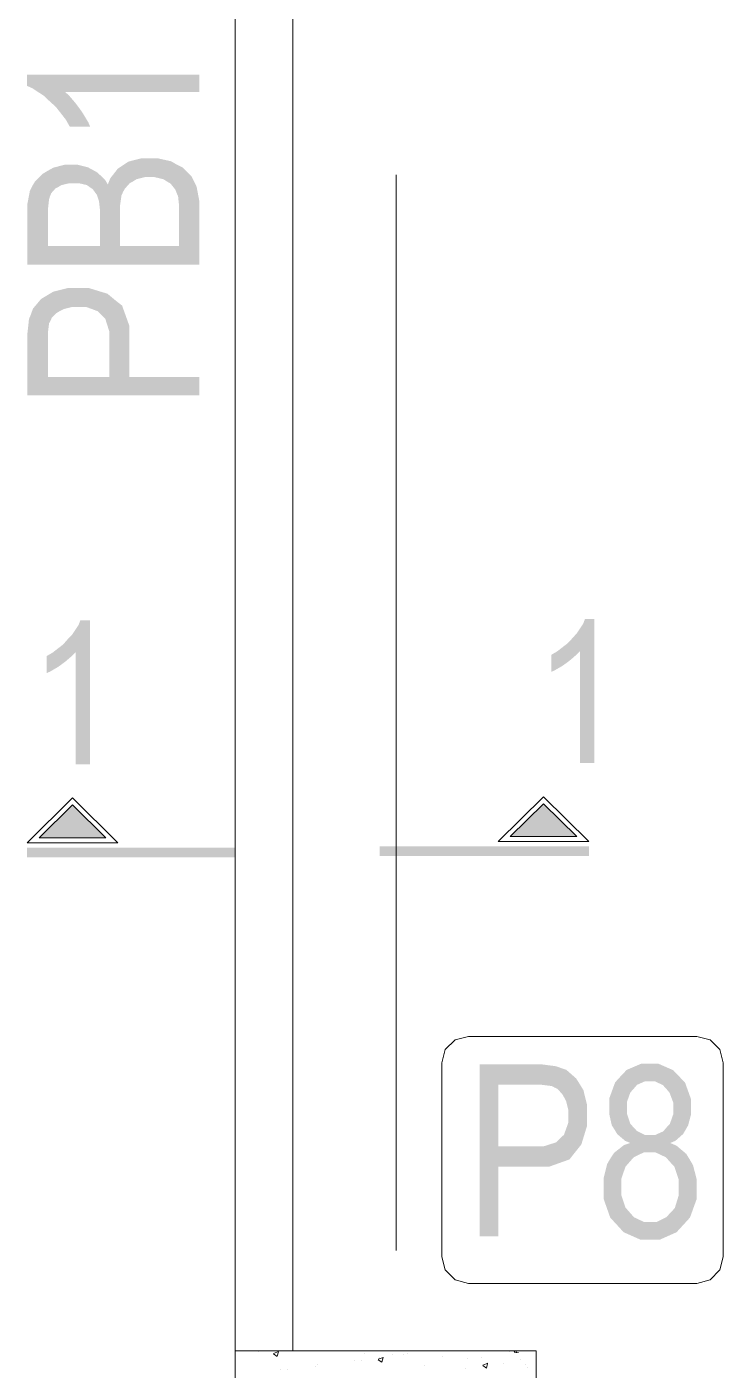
# Model space of a CAD drawing. Header units: millimetres. Extents: x 51.5 to 74.8, y 0.8 to 17.2.
# Drawn here: x 52.788 to 53.106, y 9.181 to 9.794 of the extents above; entities that cross this region are included whole.
import ezdxf

# ---------------------------------------------------------------- set-up
doc = ezdxf.new("R2010")
doc.units = ezdxf.units.MM
doc.layers.add('PDF_Geomertry', color=7, linetype='Continuous')
doc.layers.add('PDF_Solid Fills', color=7, linetype='Continuous')

msp = doc.modelspace()

# ---------------------------------------------------------------- hatches: boundary and pattern name
at = {"layer": 'PDF_Solid Fills', "transparency": 33554559}
for points in [[(52.8669, 9.77203), (52.8669, 9.76411), (52.80551, 9.76411), (52.80718, 9.76272), (52.81038, 9.75897), (52.81204, 9.75675), (52.81371, 9.75439), (52.81621, 9.75022), (52.81704, 9.74828), (52.80774, 9.74828), (52.80593, 9.75147), (52.80135, 9.75731), (52.79857, 9.75981), (52.79593, 9.76231), (52.79065, 9.76578), (52.78815, 9.76689), (52.78815, 9.77203)], [(52.8169, 9.45745), (52.81038, 9.45745), (52.81038, 9.50856), (52.80913, 9.50717), (52.80607, 9.50453), (52.80426, 9.50314), (52.80232, 9.50175), (52.79871, 9.49967), (52.79718, 9.49897), (52.79718, 9.50675), (52.79982, 9.50828), (52.80468, 9.51203), (52.80676, 9.51439), (52.80885, 9.51661), (52.81176, 9.52092), (52.8126, 9.52314), (52.8169, 9.52314)], [(53.04718, 9.458), (53.04065, 9.458), (53.04065, 9.50911), (53.0394, 9.50772), (53.03635, 9.50509), (53.03454, 9.5037), (53.0326, 9.50231), (53.02899, 9.50022), (53.02746, 9.49953), (53.02746, 9.50731), (53.0301, 9.50884), (53.03496, 9.51259), (53.03704, 9.51481), (53.03913, 9.51717), (53.04204, 9.52147), (53.04288, 9.5237), (53.04718, 9.5237)]]:
    msp.add_hatch(color=256, dxfattribs=at).paths.add_polyline_path(points)
h = msp.add_hatch(color=256, dxfattribs=at)
h.paths.add_polyline_path([(52.8669, 9.68536), (52.78843, 9.68536), (52.78843, 9.70953), (52.78843, 9.71314), (52.78954, 9.71897), (52.79065, 9.7212), (52.7919, 9.72328), (52.79538, 9.72675), (52.79774, 9.72814), (52.80024, 9.72953), (52.80551, 9.73092), (52.80843, 9.73092), (52.81121, 9.73092), (52.81607, 9.72967), (52.81815, 9.72856), (52.82038, 9.72731), (52.82385, 9.72397), (52.8251, 9.72189), (52.82621, 9.72467), (52.82968, 9.72911), (52.83204, 9.73064), (52.83454, 9.73231), (52.84051, 9.73384), (52.84413, 9.73384), (52.84774, 9.73384), (52.85399, 9.73245), (52.85663, 9.73092), (52.8594, 9.72953), (52.86329, 9.72564), (52.86454, 9.72314), (52.86565, 9.72078), (52.8669, 9.71411), (52.8669, 9.70981)])
h.paths.add_polyline_path([(52.8576, 9.69384), (52.8576, 9.70981), (52.8576, 9.71245), (52.85718, 9.71647), (52.85663, 9.71772), (52.85593, 9.71953), (52.85371, 9.72231), (52.85204, 9.72328), (52.85051, 9.72425), (52.84649, 9.72522), (52.84413, 9.72522), (52.8419, 9.72522), (52.83815, 9.72425), (52.83663, 9.72328), (52.8351, 9.72245), (52.83288, 9.71995), (52.83204, 9.71842), (52.83135, 9.71689), (52.83065, 9.71203), (52.83065, 9.7087), (52.83065, 9.69384)])
h.paths.add_polyline_path([(52.82149, 9.69384), (52.82149, 9.70772), (52.82149, 9.7105), (52.82107, 9.71439), (52.82065, 9.7155), (52.8201, 9.71717), (52.81815, 9.71981), (52.8169, 9.72064), (52.81551, 9.72161), (52.8119, 9.72245), (52.80968, 9.72245), (52.8076, 9.72245), (52.80399, 9.72161), (52.8026, 9.72078), (52.80121, 9.72008), (52.79926, 9.71786), (52.79871, 9.71647), (52.79829, 9.71509), (52.79774, 9.71022), (52.79774, 9.70675), (52.79774, 9.69384)])
h = msp.add_hatch(color=256, dxfattribs=at)
h.paths.add_polyline_path([(52.8669, 9.62564), (52.78843, 9.62564), (52.78843, 9.64981), (52.78843, 9.65411), (52.78913, 9.6605), (52.78996, 9.66245), (52.79093, 9.66522), (52.79468, 9.66967), (52.79746, 9.67134), (52.80024, 9.673), (52.80704, 9.67467), (52.81107, 9.67467), (52.81635, 9.67467), (52.82496, 9.67203), (52.82829, 9.66925), (52.83163, 9.66661), (52.83496, 9.65731), (52.83496, 9.65064), (52.83496, 9.63411), (52.8669, 9.63411)])
h.paths.add_polyline_path([(52.82579, 9.63411), (52.82579, 9.65078), (52.82579, 9.65481), (52.82399, 9.6605), (52.82218, 9.66231), (52.82038, 9.66411), (52.8151, 9.66606), (52.81149, 9.66606), (52.80913, 9.66606), (52.8051, 9.66509), (52.80343, 9.66425), (52.80176, 9.66328), (52.79954, 9.66106), (52.79899, 9.65981), (52.79829, 9.65856), (52.79774, 9.65397), (52.79774, 9.65064), (52.79774, 9.63411)])
h = msp.add_hatch(color=256, dxfattribs=at)
h.paths.add_polyline_path([(52.99482, 9.24203), (52.99482, 9.3205), (53.01899, 9.3205), (53.02329, 9.3205), (53.02968, 9.31967), (53.03163, 9.31897), (53.0344, 9.318), (53.03885, 9.31411), (53.04051, 9.31147), (53.04218, 9.3087), (53.04385, 9.30189), (53.04385, 9.29786), (53.04385, 9.29259), (53.04121, 9.28397), (53.03843, 9.2805), (53.03579, 9.27717), (53.02649, 9.27384), (53.01982, 9.27384), (53.00329, 9.27384), (53.00329, 9.24203)])
h.paths.add_polyline_path([(53.00329, 9.28314), (53.01996, 9.28314), (53.02399, 9.28314), (53.02968, 9.28495), (53.03149, 9.28675), (53.03329, 9.28842), (53.03524, 9.29383), (53.03524, 9.29745), (53.03524, 9.29981), (53.03426, 9.3037), (53.03343, 9.30536), (53.03246, 9.30703), (53.03024, 9.30939), (53.02899, 9.30995), (53.02774, 9.31064), (53.02315, 9.3112), (53.01982, 9.3112), (53.00329, 9.3112)])
h = msp.add_hatch(color=256, dxfattribs=at)
h.paths.add_polyline_path([(53.06357, 9.28467), (53.06121, 9.28564), (53.0576, 9.2887), (53.05635, 9.29078), (53.0551, 9.29272), (53.05399, 9.29772), (53.05399, 9.30064), (53.05399, 9.30509), (53.05663, 9.31231), (53.05926, 9.31522), (53.0619, 9.318), (53.06843, 9.32078), (53.07246, 9.32078), (53.07649, 9.32078), (53.08315, 9.31786), (53.08579, 9.31509), (53.08857, 9.31217), (53.09121, 9.30481), (53.09121, 9.30036), (53.09121, 9.29745), (53.08996, 9.29272), (53.08885, 9.29078), (53.0876, 9.2887), (53.08413, 9.28564), (53.08176, 9.28467), (53.08468, 9.28342), (53.08913, 9.27967), (53.09065, 9.27717), (53.09218, 9.27453), (53.09385, 9.26814), (53.09385, 9.26439), (53.09385, 9.25911), (53.09079, 9.25064), (53.08774, 9.24731), (53.08468, 9.24397), (53.07718, 9.24064), (53.0726, 9.24064), (53.06801, 9.24064), (53.06051, 9.24397), (53.05746, 9.24731), (53.0544, 9.25064), (53.05135, 9.25925), (53.05135, 9.26467), (53.05135, 9.26856), (53.05301, 9.27509), (53.05454, 9.27772), (53.05621, 9.28022), (53.06065, 9.2837)])
h.paths.add_polyline_path([(53.0594, 9.26467), (53.0594, 9.26106), (53.06135, 9.25522), (53.06329, 9.253), (53.06524, 9.25078), (53.06996, 9.24856), (53.0726, 9.24856), (53.07538, 9.24856), (53.07996, 9.25078), (53.0819, 9.25286), (53.08385, 9.25495), (53.08565, 9.26078), (53.08565, 9.26439), (53.08565, 9.268), (53.08371, 9.27384), (53.08176, 9.27592), (53.07982, 9.27814), (53.0751, 9.28036), (53.07246, 9.28036), (53.06968, 9.28036), (53.0651, 9.27814), (53.06329, 9.27606), (53.06135, 9.27384), (53.0594, 9.26814)])
h.paths.add_polyline_path([(53.06204, 9.30092), (53.06204, 9.298), (53.06357, 9.29342), (53.0651, 9.29175), (53.06663, 9.29009), (53.07038, 9.28828), (53.0726, 9.28828), (53.07482, 9.28828), (53.07857, 9.28995), (53.0801, 9.29175), (53.08163, 9.29342), (53.08315, 9.29772), (53.08315, 9.30036), (53.08315, 9.30314), (53.08149, 9.30758), (53.07996, 9.30939), (53.07843, 9.31106), (53.07468, 9.31286), (53.07246, 9.31286), (53.07038, 9.31286), (53.06663, 9.3112), (53.0651, 9.30939), (53.06357, 9.30772), (53.06204, 9.30342)])

# ---------------------------------------------------------------- linework, layer by layer
at = {"layer": 'PDF_Geomertry', "lineweight": 0}
for points in [[(52.88329, 9.18981), (52.88329, 10.10314)], [(52.90954, 9.18981), (52.90954, 10.10314)], [(52.95663, 9.23564), (52.95663, 9.7262)], [(52.78829, 9.42161), (52.80899, 9.44203), (52.82968, 9.42161), (52.78829, 9.42161), (52.82968, 9.42161)], [(53.04468, 9.42217), (53.02399, 9.44259), (53.00329, 9.42217), (53.04468, 9.42217), (53.00329, 9.42217)], [(52.88329, 9.18703), (52.88329, 9.18703)], [(52.88676, 9.18981), (52.88676, 9.18981)], [(52.8869, 9.18981), (52.8869, 9.18981)], [(52.89371, 9.18953), (52.89371, 9.18953)], [(52.90065, 9.18856), (52.90232, 9.18731)], [(52.90079, 9.1887), (52.90301, 9.18953)], [(52.90093, 9.18981), (52.90093, 9.18981)], [(52.90232, 9.18745), (52.90301, 9.18939)], [(52.92426, 9.18981), (52.92426, 9.18981)], [(52.92468, 9.18967), (52.92468, 9.18967)], [(52.93746, 9.18564), (52.93746, 9.18564)], [(52.94093, 9.18981), (52.94093, 9.18981)], [(52.94093, 9.18564), (52.94093, 9.18564)], [(52.94246, 9.18884), (52.94246, 9.18884)], [(52.94301, 9.18981), (52.94301, 9.18981)], [(52.94843, 9.18606), (52.95079, 9.18689)], [(52.94843, 9.18578), (52.9501, 9.18467), (52.95079, 9.18675)], [(52.94926, 9.18675), (52.94926, 9.18675)], [(52.95482, 9.18814), (52.95482, 9.18814)], [(52.95746, 9.18981), (52.95746, 9.18981)], [(52.96024, 9.18814), (52.96024, 9.18814)], [(52.96176, 9.18842), (52.96176, 9.18842)], [(52.97274, 9.18981), (52.97274, 9.18981)], [(52.97399, 9.18981), (52.97399, 9.18981)], [(52.97801, 9.18731), (52.97801, 9.18731)], [(52.98926, 9.18634), (52.98926, 9.18634)], [(52.99051, 9.18981), (52.99051, 9.18981)], [(52.99565, 9.18661), (52.99565, 9.18661)], [(52.99899, 9.18981), (52.99899, 9.18981)], [(53.00718, 9.18981), (53.00718, 9.18981)], [(53.00857, 9.18953), (53.00857, 9.18953)], [(53.0126, 9.18911), (53.01051, 9.18925), (53.01107, 9.18981)], [(53.01163, 9.18897), (53.01149, 9.18981)], [(53.01343, 9.18592), (53.01343, 9.18592)], [(52.90371, 9.1812), (52.90371, 9.1812)], [(52.90732, 9.1812), (52.90732, 9.1812)], [(52.91996, 9.18286), (52.91996, 9.18286)], [(52.92079, 9.18356), (52.92079, 9.18356)], [(52.96982, 9.183), (52.96982, 9.183)], [(52.98815, 9.18161), (52.98815, 9.18161)], [(52.99621, 9.18328), (52.99857, 9.18425)], [(52.99621, 9.18314), (52.99788, 9.18203), (52.99843, 9.18411)], [(53.00551, 9.18411), (53.00551, 9.18411)], [(53.01593, 9.18356), (53.01593, 9.18356)], [(53.01649, 9.18231), (53.01649, 9.18231)], [(53.02065, 9.1812), (53.02065, 9.1812)]]:
    msp.add_lwpolyline(points, dxfattribs=at)
for points in [[(52.79371, 9.42384), (52.82426, 9.42384), (52.80899, 9.43884)], [(53.03913, 9.42439), (53.00871, 9.42439), (53.02399, 9.43939)], [(52.98968, 9.33328), (53.09385, 9.33328), (53.09996, 9.33175), (53.1044, 9.32731), (53.10593, 9.3212), (53.10593, 9.23272), (53.1044, 9.22675), (53.09996, 9.22231), (53.09385, 9.22064), (52.98968, 9.22064), (52.98357, 9.22231), (52.97913, 9.22675), (52.9776, 9.23272), (52.9776, 9.3212), (52.97913, 9.32731), (52.98357, 9.33175), (52.98968, 9.33328)], [(52.88329, 9.18981), (53.02065, 9.18981), (53.02065, 9.09828), (52.88329, 9.09828), (52.88329, 9.18981)], [(52.89121, 9.18981), (52.89121, 9.18981), (52.89121, 9.18981)], [(52.89329, 9.18981), (52.89329, 9.18981), (52.89329, 9.18981)], [(52.90774, 9.18981), (52.90774, 9.18981), (52.90774, 9.18981)], [(52.91621, 9.18981), (52.91621, 9.18981), (52.91621, 9.18981), (52.91621, 9.18981)], [(52.92899, 9.18981), (52.92899, 9.18981), (52.92899, 9.18981)], [(52.93926, 9.18981), (52.93926, 9.18981), (52.93926, 9.18981), (52.93926, 9.18981)], [(52.96232, 9.18981), (52.96232, 9.18981), (52.96232, 9.18981), (52.96232, 9.18981)], [(52.9851, 9.18981), (52.9851, 9.18981), (52.9851, 9.18981)], [(52.98524, 9.18981), (52.98524, 9.18981), (52.98524, 9.18981), (52.98524, 9.18981)], [(53.00829, 9.18981), (53.00829, 9.18981), (53.00829, 9.18981), (53.00829, 9.18981)], [(52.88329, 9.18439), (52.88329, 9.18439), (52.88329, 9.18439)]]:
    msp.add_lwpolyline(points, close=True, dxfattribs=at)
at = {"layer": 'PDF_Solid Fills', "transparency": 33554559}
for points in [[(52.80899, 9.42384), (52.79371, 9.42384), (52.80899, 9.42384), (52.80899, 9.43884)], [(52.80899, 9.42384), (52.80899, 9.43884), (52.80899, 9.42384), (52.82426, 9.42384)], [(53.02399, 9.42439), (53.00871, 9.42439), (53.02399, 9.42439), (53.02399, 9.43939)], [(53.02399, 9.42439), (53.02399, 9.43939), (53.02399, 9.42439), (53.03913, 9.42439)], [(52.88329, 9.41939), (52.88329, 9.41495), (52.78829, 9.41939), (52.78829, 9.41495)], [(52.94913, 9.4155), (52.94913, 9.41995), (53.04468, 9.4155), (53.04468, 9.41995)]]:
    msp.add_solid(points, dxfattribs=at)

doc.saveas('drawing.dxf')
